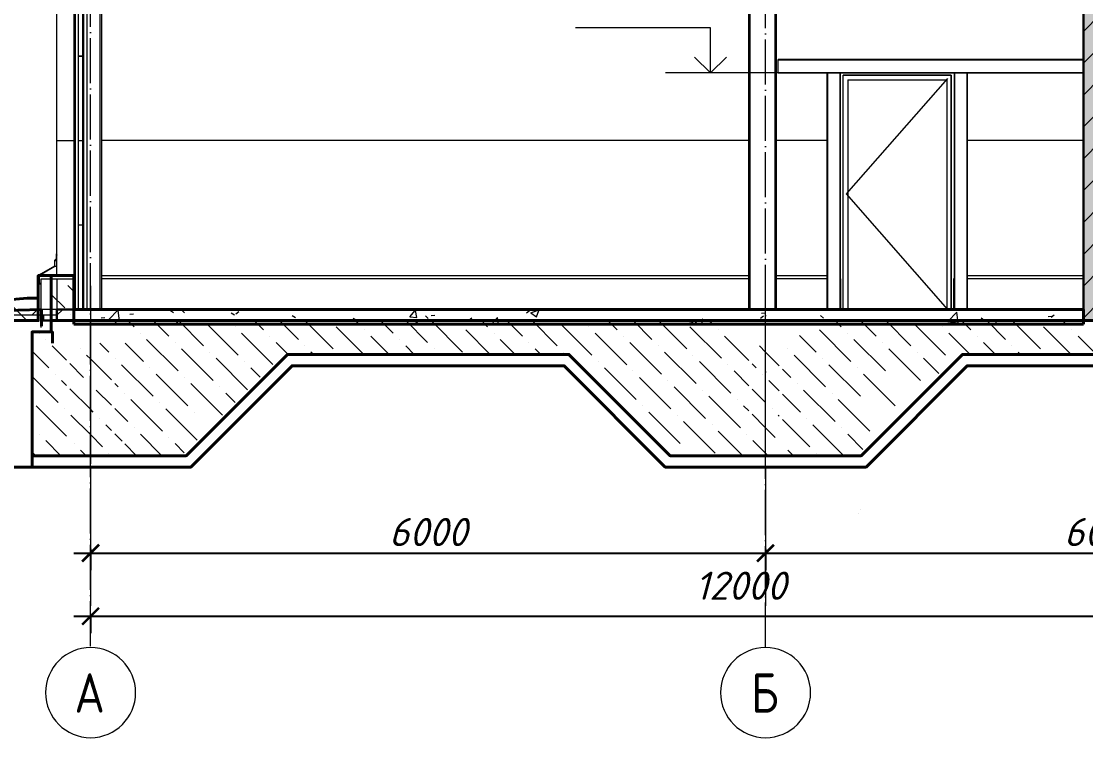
# Model space of a CAD drawing. Header units: millimetres. Extents: x -2951072 to 8268522, y -652067 to -630209.
# Drawn here: x 2733163 to 2742625, y -647067 to -640704 of the extents above; entities that cross this region are included whole.
import ezdxf

# ---------------------------------------------------------------- set-up
doc = ezdxf.new("R2010")
doc.units = ezdxf.units.MM
doc.header["$LTSCALE"] = 20
doc.linetypes.add('_ШПТ__20_т__2_5__Линия сетки', pattern=[25, 20, -2.5, 0, -2.5])
doc.linetypes.add('CENTER', pattern=[50.8, 31.75, -6.35, 6.35, -6.35])
doc.layers.get('0').update_dxf_attribs({"lineweight": 0})
doc.layers.get('Defpoints').update_dxf_attribs({"color": 4})
doc.layers.add('PDF __PP__F_Plate', color=7, linetype='Continuous')
doc.layers.add('PDF __PP_Axis', color=7, linetype='Continuous')
for name, color, linetype, lineweight in [('Высотные отметки', 7, 'Continuous', 9), ('Обобщенные модели', 7, 'Continuous', 18), ('Общие ребра', 7, 'Continuous', 18), ('ОСИ', 251, 'CENTER', 18), ('Перекрытия', 7, 'Continuous', 18), ('Стены', 7, 'Continuous', 18), ('Стены разрез', 7, 'Continuous', 30), ('Стены штриховка', 7, 'Continuous', 30), ('Типовые аннотации', 7, 'Continuous', 18), ('Тонкие линии', 7, 'Continuous', 20)]:
    doc.layers.add(name, color=color, linetype=linetype, lineweight=lineweight)
for name, color, linetype, lineweight, true_color in [('Двери', 7, 'Continuous', 9, 0x804000), ('Каркас несущий', 7, 'Continuous', 18, 0x800040), ('Каркас_Импост', 7, 'Continuous', 9, 0x804000), ('Монтажный зазор', 7, 'Continuous', 9, 0x804000), ('Несущие колонны', 7, 'Continuous', 18, 0x800040), ('Открывание', 7, 'Continuous', 9, 0x373737), ('Панель', 7, 'Continuous', 9, 0x804000), ('Скрытые грани', 7, 'Continuous', 18, 0x800040), ('Фундамент несущей конструкции', 7, 'Continuous', 18, 0x400080)]:
    doc.layers.add(name, color=color, linetype=linetype, lineweight=lineweight, true_color=true_color)
doc.styles.add('GOST Common', font='', dxfattribs={"width": 0.9, "height": 350})
doc.styles.add('SPDS', font='isocpeui.ttf')
doc.styles.get('GOST Common').set_extended_font_data('GOST Common')
doc.dimstyles.new('м 100', dxfattribs={"dimscale": 100, "dimtxt": 2, "dimasz": 1.5, "dimexe": 1.5, "dimexo": 0.625, "dimtad": 1, "dimdec": 0, "dimrnd": 5, "dimtxsty": 'SPDS', "dimblk": 'ARCHTICK', "dimcen": 2.5, "dimdle": 1.5, "dimclrd": 256, "dimclre": 256, "dimclrt": 256, "dimadec": 0, "dimazin": 0, "dimtfac": 1, "dimtdec": 0, "dimtmove": 1, "dimatfit": 3, "dimldrblk": 'OPEN30', "dimfxl": 1, "dimarcsym": 0})
pattern_1 = [(45, (2738827.62, -639762.72), (-224.506, 224.506), []), (45, (2739052.13, -639762.72), (-224.506, 224.506), [396.875, -79.375, 3.353, -76.022])]

# ---------------------------------------------------------------- blocks, each defined once
blk = doc.blocks.new('240_КолоннаНесущая_Двутавр_СТО АСЧМ 20-93 - 25К1-1237959-_О__Р__3-3_')
at = {"layer": 'Несущие колонны', "color": 7}
for p, q in [((-123, 4340), (-111, 4340)), ((-123, 3749.8), (-123, 4340)), ((-111, 4340), (111, 4340)), ((-111, 3816), (-111, 4340)), ((111, 4340), (123, 4340)), ((111, 4301), (111, 4340)), ((123, 4313), (123, 4340)), ((111, 3399.8), (111, 4181.1)), ((123, 3399.8), (123, 4194.9)), ((111, 0), (111, 2999.8)), ((123, 0), (123, 2999.8))]:
    blk.add_line(p, q, dxfattribs=at)
blk = doc.blocks.new('240_КолоннаНесущая_Двутавр_СТО АСЧМ 20-93 - 25К1-V17-_О__Р__3-3_')
at = {"layer": 'Несущие колонны', "color": 7}
for p, q in [((5877, 4340), (5889, 4340)), ((5877, 0), (5877, 4340)), ((5889, 4340), (6111, 4340)), ((5889, 0), (5889, 4340)), ((6111, 4340), (6123, 4340)), ((6111, 0), (6111, 4340)), ((6123, 0), (6123, 4340))]:
    blk.add_line(p, q, dxfattribs=at)
blk = doc.blocks.new('101_Ворота подъемно-секционные с калиткой - 3000х3000 Правая наружная 2 окна-1500684-_О__Р__3-3_')
at = {"layer": 'Двери', "color": 7}
for p, q in [((395, 3399.8), (-35, 3399.8)), ((395, 2999.8), (395, 3399.8)), ((-35, 2999.8), (395, 2999.8))]:
    blk.add_line(p, q, dxfattribs=at)
at = {"layer": 'Каркас_Импост', "color": 7}
for p, q in [((4055, 4539.8), (675, 4539.8)), ((4055, 4535.8), (675, 4535.8)), ((4055, 4463.8), (675, 4463.8)), ((4055, 4459.8), (675, 4459.8)), ((4055, 4539.8), (4055, 4535.8)), ((4055, 4535.8), (4055, 4529.8)), ((4055, 4529.8), (4055, 4469.8)), ((4055, 4469.8), (4055, 4463.8)), ((4055, 4463.8), (4055, 4459.8)), ((229.2, 4397.1), (227.5, 4395.9)), ((87.4, 4271.8), (85.6, 4269.7)), ((154.5, 4338.7), (152.7, 4337.1)), ((28.9, 4197.3), (27.2, 4194.7)), ((-20.3, 4116.2), (-21.8, 4113.3)), ((-59.3, 4029.9), (-60.6, 4026.5)), ((-87.7, 3939.4), (-88.6, 3935.7)), ((-105, 3846.2), (-105.4, 3842.2)), ((-125, 3749.8), (-122.7, 3749.8)), ((-122.7, 3749.8), (-120, 3749.8)), ((-120, 3120), (-120, 3749.8)), ((-120, 3749.8), (-116, 3749.8)), ((-115, 3749.8), (-115, 3120)), ((-111, 3120), (-111, 3749.8)), ((-39, 3749.8), (-39, 3120)), ((-35, 3120), (-35, 3749.8)), ((-115, 3115.2), (-115, 3004.8)), ((-111, 3005), (-111, 3115)), ((-39, 3115), (-39, 3005)), ((-35, 3005), (-35, 3115)), ((-125, 2999.8), (-125, 0)), ((-120, 0), (-120, 3000)), ((-115, 3000), (-115, 0)), ((-111, 0), (-111, 3000)), ((-39, 3000), (-39, 0)), ((-35, 0), (-35, 3000))]:
    blk.add_line(p, q, dxfattribs=at)
for radius in [790, 786, 714, 710]:
    blk.add_arc((675, 3749.8), radius, 90, 180, dxfattribs=at)
at = {"layer": 'Панель', "color": 7, "lineweight": 18}
for p, q in [((-85, 2997.8), (-85, 2249.8)), ((-45, 2997.8), (-85, 2997.8)), ((-45, 2249.8), (-45, 2997.8)), ((-85, 2249.8), (-45, 2249.8)), ((-85, 2247.8), (-85, 1499.8)), ((-45, 2247.8), (-85, 2247.8)), ((-45, 1499.8), (-45, 2247.8)), ((-85, 1499.8), (-45, 1499.8)), ((-85, 1497.8), (-85, 749.8)), ((-45, 1497.8), (-85, 1497.8)), ((-45, 749.8), (-45, 1497.8)), ((-85, 749.8), (-45, 749.8)), ((-45, 747.8), (-85, 747.8)), ((-85, 747.8), (-85, -0.2)), ((-45, -0.2), (-45, 747.8)), ((-85, -0.2), (-45, -0.2))]:
    blk.add_line(p, q, dxfattribs=at)
blk = doc.blocks.new('101_Дверь_Однопольная_Стальная_Высота_Полотна_ГОСТ 31173-2016 - ДСН_Оп_2080-960_Г_Л_Прг_Псп-1348105-_О__Р__3-3_')
at = {"layer": 'Каркас_Импост', "color": 7}
for p, q in [((6715, 0), (6715, 2080)), ((7675, 2080), (6715, 2080)), ((6755, 2040), (6755, 0)), ((6755, 2040), (7635, 2040)), ((7635, 2040), (7635, 0)), ((7675, 0), (7675, 2080))]:
    blk.add_line(p, q, dxfattribs=at)
at = {"layer": 'Монтажный зазор', "color": 7}
for p, q in [((6715, 0), (6715, 2080)), ((6715, 2080), (7675, 2080)), ((7675, 2080), (7675, 0))]:
    blk.add_line(p, q, dxfattribs=at)
at = {"layer": 'Открывание', "color": 7}
for p, q in [((6745, 1025), (7645, 2050)), ((7645, 0), (6745, 1025))]:
    blk.add_line(p, q, dxfattribs=at)
blk = doc.blocks.new('243_КолоннаНесущая_Труба_ГОСТ 30245-2003 - 120x120x5-1166357-_О__Р__3-3_')
at = {"layer": 'Несущие колонны', "color": 7}
blk.add_line((-5, 0), (-5, 3000), dxfattribs=at)
at = {"layer": 'Скрытые грани', "color": 7}
blk.add_line((-10, 3000), (-10, 0), dxfattribs=at)
blk = doc.blocks.new('243_КолоннаНесущая_Труба_ГОСТ 30245-2003 - 120x120x5-1167948-_О__Р__3-3_')
at = {"layer": 'Несущие колонны', "color": 7}
for p, q in [((6570, 2100), (6690, 2100)), ((6570, 2100), (6570, 0)), ((6690, 0), (6690, 2100))]:
    blk.add_line(p, q, dxfattribs=at)
at = {"layer": 'Скрытые грани', "color": 7}
for p, q in [((6575, 2100), (6575, 0)), ((6685, 2100), (6685, 0))]:
    blk.add_line(p, q, dxfattribs=at)
blk = doc.blocks.new('253_Балка_Труба_ГОСТ 30245-2003 - 120x120x5-1238160-_О__Р__3-3_')
at = {"layer": 'Каркас несущий', "color": 7}
for p, q in [((6135.7, 2100), (6135.7, 2220)), ((8850, 2220), (6135.7, 2220)), ((6135.7, 2100), (8850, 2100))]:
    blk.add_line(p, q, dxfattribs=at)
at = {"layer": 'Скрытые грани', "color": 7}
for p, q in [((6135.7, 2215), (8850, 2215)), ((6135.7, 2105), (8850, 2105))]:
    blk.add_line(p, q, dxfattribs=at)
blk = doc.blocks.new('190_ФЭ_Цоколь_Типовой - ФЭ-Ц1_140х80-1285203-_О__Р__3-3_')
at = {"layer": 'Обобщенные модели'}
for p, q in [((-277.7, 492.2), (-280.6, 491.4)), ((-280.6, 491.4), (-278.1, 491.4)), ((-279.3, 490.7), (-278.4, 491)), ((-277.7, 492.2), (-275, 492.2)), ((-277, 481.9), (-275, 481.9)), ((-293.9, 434.4), (-275, 434.4)), ((-293.9, 384.2), (-275, 384.2)), ((-277, 451.3), (-275, 451.3)), ((-275, 304.4), (-432.1, 304.4)), ((-415, 225), (-433.1, 225)), ((-416.3, 235.9), (-415, 235.9))]:
    blk.add_line(p, q, dxfattribs=at)
blk = doc.blocks.new('190_ФЭ_Цоколь_Типовой - ФЭ-Ц1_140х80-1505001-_О__Р__3-3_')
at = {"layer": 'Обобщенные модели'}
for p, q in [((-277.7, 492.2), (-280.6, 491.4)), ((-280.6, 491.4), (-278, 481.8)), ((-279.3, 490.7), (-278.4, 491)), ((-277, 481.9), (-279.3, 490.7)), ((-278.4, 491), (-276, 482.3)), ((-278, 451.8), (-278, 481.8)), ((-275.1, 482.5), (-277.7, 492.2)), ((-277, 451.3), (-277, 481.9)), ((-276, 482.3), (-275.1, 482.5)), ((-294.9, 384.8), (-415, 315.5)), ((-415, 314.3), (-293.9, 384.2)), ((-278, 451.8), (-294.9, 434.8)), ((-294.9, 434.8), (-294.9, 384.8)), ((-293.9, 434.4), (-277, 451.3)), ((-293.9, 384.2), (-293.9, 434.4)), ((-415, 315.5), (-433.1, 305)), ((-433.1, 225), (-433.1, 305)), ((-432.1, 304.4), (-415, 314.3)), ((-432.1, 304.4), (-432.1, 226.7)), ((-433.1, 225), (-415.8, 235)), ((-416.3, 235.9), (-432.1, 226.7)), ((-415.8, 235), (-416.3, 235.9))]:
    blk.add_line(p, q, dxfattribs=at)
blk = doc.blocks.new('Ось сетки - Круг_Ø8 мм-6577-_О__Р__3-3_')
at = {"layer": 'ОСИ', "linetype": 'Continuous', "lineweight": 20}
for start, end in [(360, 180), (180, 360)]:
    blk.add_arc((0, -2475.8), 400, start, end, dxfattribs=at)
blk = doc.blocks.new('_ARCHTICK')
at = {"color": 0, "linetype": 'ByBlock', "const_width": 0.15}
blk.add_lwpolyline([(-0.5, -0.5), (0.5, 0.5)], dxfattribs=at)
blk = doc.blocks.new('*D234')
at = {"lineweight": -2, "transparency": 16777216}
for p, q in [((2733779.3, -645390), (2733779.3, -645577.5)), ((2739779.3, -645390), (2739779.3, -645577.5)), ((2733629.3, -645427.5), (2739929.3, -645427.5))]:
    blk.add_line(p, q, dxfattribs=at)
at = {"layer": 'Defpoints', "color": 0, "transparency": 16777216}
for p in [(2733779.3, -645327.5), (2739779.3, -645327.5), (2739779.3, -645427.5)]:
    blk.add_point(p, dxfattribs=at)
at = {"lineweight": -2, "transparency": 16777216, "xscale": 150, "yscale": 150, "zscale": 150, "rotation": 180}
blk.add_blockref('_ARCHTICK', (2733779.3, -645427.5), dxfattribs=at)
at = {"lineweight": -2, "transparency": 16777216, "xscale": 150, "yscale": 150, "zscale": 150}
blk.add_blockref('_ARCHTICK', (2739779.3, -645427.5), dxfattribs=at)
at = {"transparency": 16777216, "insert": (2736779.3, -645240), "char_height": 250, "width": 248.308, "attachment_point": 5, "style": 'SPDS'}
blk.add_mtext('6000', dxfattribs=at)
blk = doc.blocks.new('_OPEN30')
at = {"color": 0, "linetype": 'ByBlock'}
for p, q in [((-1, 0.268), (0, 0)), ((0, 0), (-1, -0.268)), ((0, 0), (-1, 0))]:
    blk.add_line(p, q, dxfattribs=at)
blk = doc.blocks.new('*D235')
at = {"lineweight": -2, "transparency": 16777216}
for p, q in [((2739779.3, -645390), (2739779.3, -645577.5)), ((2745779.3, -645390), (2745779.3, -645577.5)), ((2739629.3, -645427.5), (2745929.3, -645427.5))]:
    blk.add_line(p, q, dxfattribs=at)
at = {"layer": 'Defpoints', "color": 0, "transparency": 16777216}
for p in [(2739779.3, -645327.5), (2745779.3, -645327.5), (2745779.3, -645427.5)]:
    blk.add_point(p, dxfattribs=at)
at = {"lineweight": -2, "transparency": 16777216, "xscale": 150, "yscale": 150, "zscale": 150, "rotation": 180}
blk.add_blockref('_ARCHTICK', (2739779.3, -645427.5), dxfattribs=at)
at = {"lineweight": -2, "transparency": 16777216, "xscale": 150, "yscale": 150, "zscale": 150}
blk.add_blockref('_ARCHTICK', (2745779.3, -645427.5), dxfattribs=at)
at = {"transparency": 16777216, "insert": (2742779.3, -645240), "char_height": 250, "width": 248.308, "attachment_point": 5, "style": 'SPDS'}
blk.add_mtext('6000', dxfattribs=at)
blk = doc.blocks.new('*D236')
at = {"lineweight": -2, "transparency": 16777216}
for p, q in [((2733779.3, -645965.4), (2733779.3, -646137.7)), ((2745779.3, -645965.4), (2745779.3, -646137.7)), ((2733629.3, -645987.7), (2745929.3, -645987.7))]:
    blk.add_line(p, q, dxfattribs=at)
at = {"layer": 'Defpoints', "color": 0, "transparency": 16777216}
for p in [(2733779.3, -645902.9), (2745779.3, -645902.9), (2745779.3, -645987.7)]:
    blk.add_point(p, dxfattribs=at)
at = {"lineweight": -2, "transparency": 16777216, "xscale": 150, "yscale": 150, "zscale": 150, "rotation": 180}
blk.add_blockref('_ARCHTICK', (2733779.3, -645987.7), dxfattribs=at)
at = {"lineweight": -2, "transparency": 16777216, "xscale": 150, "yscale": 150, "zscale": 150}
blk.add_blockref('_ARCHTICK', (2745779.3, -645987.7), dxfattribs=at)
at = {"transparency": 16777216, "insert": (2739152.8, -645591.9), "char_height": 250, "width": 291.93, "attachment_point": 1, "line_spacing_factor": 1.022761, "style": 'SPDS'}
blk.add_mtext('12000', dxfattribs=at)
blk = doc.blocks.new('Высотные отметки - Стрелка вверх-5091-_О__Р__3-3_')
at = {"layer": 'Типовые аннотации'}
for p, q in [((5535, 2500), (4335, 2500)), ((5535, 2100), (5535, 2500)), ((5935, 2100), (5135, 2100))]:
    blk.add_line(p, q, dxfattribs=at)
at = {"layer": 'Типовые аннотации', "lineweight": 20}
for q in [(5393.6, 2241.4), (5676.4, 2241.4)]:
    blk.add_line((5535, 2100), q, dxfattribs=at)
blk = doc.blocks.new('длорп')
at = {"layer": 'PDF __PP__F_Plate', "lineweight": 40}
for points in [[(103938.7, -11723.1), (116642.4, -11723.1), (116642.4, -11323), (116441.3, -11323), (116441.3, -11723.1)], [(116642.4, -11323), (116756.7, -11323), (116756.7, -11723.1), (116856.2, -11723.1), (118007.8, -11723.1), (118007.8, -11623.6), (116856.2, -11524.1), (116756.7, -11524.1)], [(116642.4, -11822.6), (116642.4, -11723.1)], [(116631.8, -11924.2), (116631.8, -11822.6), (116811.8, -11822.6), (116811.8, -13022.9), (119062.1, -13022.9)], [(103769.4, -12923.4), (105139, -12923.4), (106040.8, -12023.7), (108540.9, -12023.7), (109440.6, -12923.4), (111140.5, -12923.4), (112040.2, -12023.7), (114542.4, -12023.7), (115442.1, -12923.4), (116811.8, -12923.4)], [(103769.4, -13022.9), (105181.4, -13022.9), (106081.1, -12123.2), (108498.6, -12123.2), (109398.3, -13022.9), (111182.9, -13022.9), (112082.6, -12123.2), (114500.1, -12123.2), (115399.8, -13022.9), (116811.8, -13022.9)]]:
    blk.add_lwpolyline(points, dxfattribs=at)
at = {"layer": 'PDF __PP__F_Plate', "lineweight": 15}
for points in [[(116441.3, -11464.8), (116494.2, -11411.9)], [(116551.4, -11356.9), (116551.4, -11356.9)], [(116521.7, -11608.8), (116642.4, -11490.2)], [(116858.3, -11723.1), (117027.7, -11553.7)], [(107624.3, -11748.5), (107651.8, -11723.1)], [(107848.7, -11972.9), (108100.6, -11723.1)], [(108157.8, -11890.3), (108325, -11723.1)], [(108466.8, -11805.6), (108549.4, -11723.1)], [(109000.3, -11945.4), (109222.6, -11723.1)], [(109309.4, -11860.7), (109447, -11723.1)], [(109618.4, -11778.1), (109671.4, -11723.1)], [(110767.9, -11748.5), (110795.5, -11723.1)], [(110992.3, -11972.9), (111244.2, -11723.1)], [(111301.4, -11890.3), (111468.6, -11723.1)], [(111610.5, -11805.6), (111693, -11723.1)], [(112143.9, -11945.4), (112366.2, -11723.1)], [(112453, -11860.7), (112590.6, -11723.1)], [(112762.1, -11778.1), (112815, -11723.1)], [(112986.5, -12002.5), (113263.8, -11723.1)], [(113295.5, -11917.8), (113488.2, -11723.1)], [(113602.5, -11833.2), (113714.7, -11723.1)], [(113911.6, -11748.5), (113939.1, -11723.1)], [(114136, -11972.9), (114387.9, -11723.1)], [(114445, -11890.3), (114612.3, -11723.1)], [(114754.1, -11805.6), (114836.7, -11723.1)], [(115287.6, -11945.4), (115509.9, -11723.1)], [(115596.6, -11860.7), (115734.2, -11723.1)], [(115905.7, -11778.1), (115952.3, -11729.4)], [(116466.7, -11665.9), (116466.7, -11665.9)], [(116633.9, -11723.1), (116642.4, -11714.6)], [(107569.3, -11805.6), (107569.3, -11805.6)], [(107575.6, -12023.7), (107821.2, -11778.1)], [(108691.2, -12030), (108972.8, -11748.5)], [(108718.8, -11778.1), (108718.8, -11778.1)], [(109533.8, -12085.1), (109813.2, -11805.6)], [(109870.4, -11748.5), (109870.4, -11748.5)], [(110683.3, -12057.6), (110964.8, -11778.1)], [(110712.9, -11805.6), (110712.9, -11805.6)], [(111834.9, -12030), (112116.4, -11748.5)], [(111862.4, -11778.1), (111862.4, -11778.1)], [(112740.9, -12023.7), (112956.8, -11805.6)], [(113014, -11748.5), (113014, -11748.5)], [(113856.5, -11805.6), (113856.5, -11805.6)], [(113862.9, -12023.7), (114108.4, -11778.1)], [(114978.5, -12030), (115260.1, -11748.5)], [(115006, -11778.1), (115006, -11778.1)], [(116746.1, -11833.2), (116756.7, -11822.6)], [(107351.2, -12023.7), (107512.1, -11860.7)], [(108248.8, -12023.7), (108354.6, -11917.8)], [(108409.7, -11860.7), (108409.7, -11860.7)], [(108473.2, -12023.7), (108663.7, -11833.2)], [(109224.7, -12169.8), (109506.3, -11890.3)], [(109252.2, -11917.8), (109252.2, -11917.8)], [(109561.3, -11833.2), (109561.3, -11833.2)], [(109842.8, -12002.5), (109991, -11854.3)], [(110439.8, -12076.6), (110655.7, -11860.7)], [(111216.7, -12199.4), (111498.3, -11917.8)], [(111525.8, -12114.7), (111807.3, -11833.2)], [(111553.3, -11860.7), (111553.3, -11860.7)], [(112395.9, -11917.8), (112395.9, -11917.8)], [(112516.5, -12023.7), (112649.9, -11890.3)], [(112704.9, -11833.2), (112704.9, -11833.2)], [(113547.5, -11890.3), (113547.5, -11890.3)], [(113638.5, -12023.7), (113799.4, -11860.7)], [(114536.1, -12023.7), (114641.9, -11917.8)], [(114671.6, -12112.6), (114951, -11833.2)], [(114699.1, -11860.7), (114699.1, -11860.7)], [(115512, -12169.8), (115793.5, -11890.3)], [(115539.5, -11917.8), (115539.5, -11917.8)], [(115848.6, -11833.2), (115848.6, -11833.2)], [(116691.1, -11890.3), (116691.1, -11890.3)], [(108024.4, -12023.7), (108045.6, -12002.5)], [(108102.7, -11945.4), (108102.7, -11945.4)], [(108915.6, -12254.4), (109197.2, -11972.9)], [(108943.1, -12002.5), (108943.1, -12002.5)], [(110094.8, -11972.9), (110094.8, -11972.9)], [(110346.7, -11945.4), (110291.6, -12002.5), (110171, -12123.2)], [(110909.8, -12282), (111189.2, -12002.5)], [(111246.4, -11945.4), (111246.4, -11945.4)], [(112086.8, -12002.5), (112086.8, -12002.5)], [(112290, -12023.7), (112340.8, -11972.9)], [(113238.4, -11972.9), (113238.4, -11972.9)], [(113414.1, -12023.7), (113490.3, -11945.4)], [(114311.7, -12023.7), (114332.8, -12002.5)], [(114390, -11945.4), (114390, -11945.4)], [(115202.9, -12254.4), (115484.5, -11972.9)], [(115230.4, -12002.5), (115230.4, -12002.5)], [(115821, -12085.1), (115984, -11924.2)], [(116130.1, -12002.5), (116208.4, -11924.2)], [(116382, -11972.9), (116382, -11972.9)], [(116506.9, -12074.5), (116633.9, -11945.4)], [(116663.6, -12142.2), (116811.8, -11994.1)], [(108752.6, -12193), (108888.1, -12057.6)], [(109758.2, -12311.6), (110037.6, -12030)], [(109785.7, -12057.6), (109785.7, -12057.6)], [(110376.3, -12142.2), (110410.2, -12106.3)], [(110600.7, -12366.6), (110880.1, -12085.1)], [(110937.3, -12030), (110937.3, -12030)], [(111779.8, -12085.1), (111779.8, -12085.1)], [(114895.9, -12337), (115175.4, -12057.6)], [(114923.5, -12085.1), (114923.5, -12085.1)], [(116073, -12057.6), (116073, -12057.6)], [(116106.8, -12248.1), (116291, -12063.9), (116327, -12030)], [(116354.5, -12226.9), (116477.3, -12104.1)], [(109140, -12478.8), (109421.6, -12199.4)], [(109449.1, -12394.2), (109730.6, -12114.7)], [(109476.6, -12142.2), (109476.6, -12142.2)], [(110067.2, -12226.9), (110141.3, -12152.8)], [(110319.2, -12199.4), (110319.2, -12199.4)], [(110439.8, -12301), (110571.1, -12169.8)], [(110628.2, -12114.7), (110628.2, -12114.7)], [(111441.1, -12423.8), (111722.7, -12142.2)], [(111470.8, -12169.8), (111470.8, -12169.8)], [(114783.7, -12224.8), (114866.3, -12142.2)], [(115427.3, -12478.8), (115708.8, -12199.4)], [(115736.4, -12394.2), (116017.9, -12114.7)], [(115763.9, -12142.2), (115763.9, -12142.2)], [(116606.4, -12199.4), (116606.4, -12199.4)], [(110010.1, -12282), (110010.1, -12282)], [(110171, -12347.6), (110264.1, -12254.4)], [(111134.2, -12506.4), (111413.6, -12226.9)], [(111161.7, -12254.4), (111161.7, -12254.4)], [(115120.3, -12561.4), (115399.8, -12282)], [(115456.9, -12226.9), (115456.9, -12226.9)], [(116045.4, -12311.6), (116077.2, -12279.8)], [(116297.4, -12282), (116297.4, -12282)], [(116506.9, -12298.9), (116551.4, -12254.4)], [(116578.9, -12451.3), (116811.8, -12218.4)], [(109673.5, -12618.5), (109955, -12339.1)], [(109701, -12366.6), (109701, -12366.6)], [(109982.6, -12536), (110141.3, -12377.2)], [(110291.6, -12451.3), (110410.2, -12330.6)], [(110516, -12675.7), (110795.5, -12394.2)], [(110825.1, -12591), (111104.5, -12311.6)], [(110852.6, -12339.1), (110852.6, -12339.1)], [(115008.1, -12449.2), (115090.7, -12366.6)], [(115147.9, -12311.6), (115147.9, -12311.6)], [(115988.3, -12366.6), (115988.3, -12366.6)], [(116106.8, -12474.6), (116242.3, -12339.1)], [(116269.8, -12536), (116291, -12512.7), (116477.3, -12328.5)], [(109364.4, -12703.2), (109646, -12423.8)], [(110439.8, -12525.4), (110488.5, -12478.8)], [(110543.5, -12423.8), (110543.5, -12423.8)], [(111386.1, -12478.8), (111386.1, -12478.8)], [(115651.7, -12703.2), (115933.2, -12423.8)], [(115681.3, -12451.3), (115681.3, -12451.3)], [(116506.9, -12747.7), (116775.8, -12478.8)], [(110171, -12572), (110179.4, -12563.5)], [(110207, -12760.4), (110291.6, -12675.7), (110410.2, -12555)], [(110234.5, -12506.4), (110234.5, -12506.4)], [(111049.5, -12815.4), (111328.9, -12536)], [(111077, -12563.5), (111077, -12563.5)], [(115344.7, -12785.8), (115624.2, -12506.4)], [(115372.3, -12536), (115372.3, -12536)], [(115960.8, -12618.5), (116077.2, -12504.2)], [(116185.2, -12842.9), (116291, -12737.1), (116466.7, -12563.5)], [(116521.7, -12506.4), (116521.7, -12506.4)], [(109595.2, -12923.4), (109870.4, -12648.2)], [(109618.4, -12675.7), (109618.4, -12675.7)], [(109897.9, -12842.9), (110141.3, -12601.6)], [(109925.4, -12591), (109925.4, -12591)], [(110740.4, -12900.1), (111022, -12618.5)], [(110767.9, -12648.2), (110767.9, -12648.2)], [(115905.7, -12675.7), (115905.7, -12675.7)], [(116106.8, -12699), (116157.6, -12648.2)], [(116214.8, -12591), (116214.8, -12591)], [(116803.3, -12675.7), (116811.8, -12667.2)], [(109425.8, -12866.2), (109561.3, -12730.7)], [(110458.9, -12730.7), (110458.9, -12730.7)], [(110492.7, -12923.4), (110712.9, -12703.2)], [(115596.6, -12760.4), (115596.6, -12760.4)], [(115658, -12923.4), (115848.6, -12730.7)], [(116011.6, -12794.3), (116077.2, -12728.6)], [(116746.1, -12730.7), (116746.1, -12730.7)], [(110268.3, -12923.4), (110291.6, -12900.1), (110403.8, -12787.9)], [(115459, -12898), (115539.5, -12815.4)], [(115882.4, -12923.4), (115986.2, -12817.5)], [(116439.2, -12815.4), (116439.2, -12815.4)], [(116555.6, -12923.4), (116691.1, -12787.9)], [(109842.8, -12900.1), (109842.8, -12900.1)], [(110043.9, -12923.4), (110094.8, -12872.6)], [(116130.1, -12900.1), (116130.1, -12900.1)], [(116331.2, -12923.4), (116382, -12872.6)], [(116780, -12923.4), (116811.8, -12891.6)], [(109447, -13399.7), (109447, -13399.7)], [(109463.9, -13433.6), (109463.9, -13433.6)]]:
    blk.add_lwpolyline(points, dxfattribs=at)
at = {"layer": 'PDF __PP_Axis', "lineweight": 9}
for points in [[(110291.6, -12995.4), (110291.6, -11414)], [(116291, -12995.4), (116291, -11414)], [(116291, -13245.2), (116291, -13145.7)]]:
    blk.add_lwpolyline(points, dxfattribs=at)

msp = doc.modelspace()

# ---------------------------------------------------------------- hatches: boundary and pattern name
at = {"layer": 'Перекрытия', "lineweight": 9}
h = msp.add_hatch(dxfattribs=at)
h.set_pattern_fill('FP_16', color=256, style=0, pattern_type=2)
h.set_pattern_definition(pattern_1)
h.paths.add_polyline_path([(2733334.7, -643413), (2733341.7, -643412.7), (2733341.7, -643262.7), (2731841.7, -643312.7), (2733334.7, -643312.7)], flags=0)
h = msp.add_hatch(dxfattribs=at)
h.set_pattern_fill('FP_21', color=256, style=0, pattern_type=2)
h.set_pattern_definition([(50, (2738827.6, -639762.7), (728.737, -63.756), [76.2, -838.2]), (355, (2738827.6, -639762.7), (-140.97, 764.23), [60.96, -670.56]), (100.451, (2738888.35, -639768), (587.77, 700.47), [64.76, -712.36]), (46.184, (2738827.6, -639559.5), (1084.32, -168.17), [114.3, -1257.3]), (96.636, (2738918, -639573.5), (949.61, 989.71), [97.14, -1068.54]), (351.184, (2738827.6, -639559.5), (949.62, 989.7), [91.44, -1005.84]), (21, (2738929.2, -639610.3), (606.46, -409.06), [76.2, -838.2]), (326, (2738929.2, -639610.3), (247.21, 736.75), [60.96, -670.56]), (71.451, (2738979.76, -639644.4), (853.67, 327.685), [64.76, -712.36]), (37.5, (2738827.62, -639762.72), (12.355, 338.22), [33.528, -628.904, 33.528, -647.192, -673.1]), (37.5, (2738827.62, -639762.72), (12.355, 338.22), [-1343.15, 33.53, -639.57]), (7.5, (2738827.62, -639762.72), (267.279, 400.722), [33.528, -354.584, 33.528, -613.664, -256.54]), (7.5, (2738827.62, -639762.72), (267.279, 400.722), [-1035.304, 33.53, -223.01]), (327.5, (2738601.05, -639762.72), (542.363, -22.915), [33.528, -220.472, 33.528, -758.952, -1051.56]), (327.5, (2738601.05, -639762.72), (542.363, -22.915), [-1046.48, 33.53, -1018.03]), (317.5, (2738499.45, -639762.7), (592.517, 101.707), [33.528, -296.672, 33.528, -492.76, -746.76]), (317.5, (2738499.45, -639762.7), (592.517, 101.707), [-856.49, 33.53, -713.23])])
h.paths.add_polyline_path([(2742098, -643392.7), (2742604.7, -643392.7), (2742604.7, -643272.7), (2733629.7, -643272.7), (2733629.7, -643392.7), (2740191.4, -643392.7)], flags=0)
at = {"layer": 'Стены штриховка', "lineweight": 9}
h = msp.add_hatch(dxfattribs=at)
h.set_pattern_fill('FP_19', color=256, style=0, pattern_type=2)
h.set_pattern_definition([(50, (2738827.62, -639762.72), (218.621, -19.127), [22.86, -251.46]), (355, (2738827.62, -639762.72), (-42.292, 229.268), [18.288, -201.168]), (100.451, (2738845.84, -639764.31), (176.331, 210.14), [19.428, -213.708]), (46.184, (2738827.62, -639701.76), (325.295, -50.452), [34.29, -377.19]), (96.636, (2738854.73, -639705.96), (284.883, 296.913), [29.142, -320.562]), (351.184, (2738827.62, -639701.76), (284.886, 296.91), [27.432, -301.752]), (21, (2738858.1, -639717), (181.9375, -122.7183), [22.86, -251.46]), (326, (2738858.1, -639717), (74.162, 221.026), [18.288, -201.168]), (71.451, (2738873.26, -639727.23), (256.1, 98.305), [19.428, -213.708]), (37.5, (2738827.62, -639762.72), (3.7064, 101.4659), [3.353, -195.377, 3.353, -200.863, -201.93]), (37.5, (2738827.62, -639762.72), (3.7064, 101.4659), [-402.946, 3.353, -198.577]), (7.5, (2738827.62, -639762.72), (80.1836, 120.2165), [3.353, -113.081, 3.353, -190.805, -76.962]), (7.5, (2738827.62, -639762.72), (80.1836, 120.2165), [-310.591, 3.353, -73.609]), (327.5, (2738759.65, -639762.72), (162.7086, -6.875), [3.353, -72.847, 3.353, -234.391, -315.468]), (327.5, (2738759.65, -639762.72), (162.7086, -6.875), [-313.944, 3.353, -312.115]), (317.5, (2738729.17, -639762.72), (177.7547, 30.512), [3.353, -95.707, 3.353, -154.534, -224.028]), (317.5, (2738729.17, -639762.72), (177.7547, 30.512), [-256.946, 3.353, -220.675])])
h.paths.add_polyline_path([(2742754.7, -643362.7), (2742754.7, -638382.7), (2742604.7, -638382.7), (2742604.7, -643362.7)], flags=0)
h = msp.add_hatch(dxfattribs=at)
h.set_pattern_fill('FP_20', color=256, style=0, pattern_type=2)
h.set_pattern_definition([(45, (2738827.62, -639762.72), (-141.421, 141.421), [])])
h.paths.add_polyline_path([(2742754.7, -643362.7), (2742754.7, -638382.7), (2742604.7, -638382.7), (2742604.7, -643362.7)], flags=0)
h = msp.add_hatch(dxfattribs=at)
h.set_pattern_fill('FP_16', color=256, style=0, pattern_type=2)
h.set_pattern_definition(pattern_1)
h.paths.add_polyline_path([(2733479.7, -643362.7), (2733629.7, -643362.7), (2733629.7, -643262.7), (2733479.7, -643262.7)], flags=0)

# ---------------------------------------------------------------- linework, layer by layer
for p, q in [((2733779.3, -644662.5), (2733779.3, -645894.6)), ((2739779.3, -644662.5), (2739779.3, -645894.6))]:
    msp.add_line(p, q)
at = {"layer": 'Высотные отметки'}
for p, q in [((2741198.1, -641162.7), (2739289.7, -641162.7)), ((2740708, -641162.7), (2741198.1, -641162.7))]:
    msp.add_line(p, q, dxfattribs=at)
at = {"layer": 'Общие ребра'}
for p, q in [((2742604.7, -643266.7), (2733629.7, -643266.7)), ((2742604.7, -643272.7), (2733629.7, -643272.7))]:
    msp.add_line(p, q, dxfattribs=at)
at = {"layer": 'ОСИ', "linetype": '_ШПТ__20_т__2_5__Линия сетки'}
for p, q in [((2733779.3, -646253.7), (2733779.3, -637023.1)), ((2739779.3, -646266.6), (2739779.3, -638117.5))]:
    msp.add_line(p, q, dxfattribs=at)
at = {"layer": 'Перекрытия', "lineweight": 40}
for p, q in [((2733341.7, -643262.7), (2731841.7, -643312.7)), ((2733341.7, -643412.7), (2733341.7, -643262.7)), ((2742604.7, -643262.7), (2733629.7, -643262.7)), ((2733629.7, -643262.7), (2733629.7, -643392.7)), ((2742604.7, -643392.7), (2742604.7, -643262.7)), ((2733334.7, -643413), (2733341.7, -643412.7)), ((2733629.7, -643392.7), (2742604.7, -643392.7))]:
    msp.add_line(p, q, dxfattribs=at)
at = {"layer": 'Перекрытия'}
for p, q in [((2733359.7, -643312.7), (2733341.7, -643313.6)), ((2733359.7, -643312.7), (2733359.7, -643362.7)), ((2733479.7, -643312.7), (2733359.7, -643312.7))]:
    msp.add_line(p, q, dxfattribs=at)
at = {"layer": 'Стены'}
for p, q in [((2733479.7, -642962.7), (2733479.7, -640262.9)), ((2733629.7, -640262.9), (2733629.7, -642962.7)), ((2733479.7, -641762.7), (2733629.7, -641762.7)), ((2739631.7, -641762.7), (2733877.7, -641762.7)), ((2740324.7, -641762.7), (2739877.7, -641762.7)), ((2742604.7, -641762.7), (2741574.7, -641762.7)), ((2733339.7, -643262.7), (2733339.7, -642992.7)), ((2733339.7, -642992.7), (2733629.7, -642992.7)), ((2733629.7, -642962.7), (2733479.7, -642962.7)), ((2733479.7, -642992.7), (2733479.7, -643262.7)), ((2733877.7, -642962.7), (2739631.7, -642962.7)), ((2739631.7, -642992.7), (2733877.7, -642992.7)), ((2739877.7, -642962.7), (2740324.7, -642962.7)), ((2740324.7, -642992.7), (2739877.7, -642992.7)), ((2740449.7, -642992.7), (2740444.7, -642992.7)), ((2740449.7, -643262.7), (2740449.7, -642992.7)), ((2741454.7, -642992.7), (2741449.7, -642992.7)), ((2741449.7, -642992.7), (2741449.7, -643262.7)), ((2741574.7, -642962.7), (2742604.7, -642962.7)), ((2742604.7, -642992.7), (2741574.7, -642992.7)), ((2733479.7, -643262.7), (2733339.7, -643262.7))]:
    msp.add_line(p, q, dxfattribs=at)
at = {"layer": 'Стены разрез'}
for p, q in [((2742604.7, -638382.7), (2742604.7, -643262.7)), ((2733629.7, -643262.7), (2733479.7, -643262.7)), ((2733479.7, -643262.7), (2733479.7, -643362.7)), ((2733629.7, -643362.7), (2733629.7, -643262.7))]:
    msp.add_line(p, q, dxfattribs=at)
at = {"layer": 'Тонкие линии'}
msp.add_line((2733334.7, -643312.7), (2731424, -643312.7), dxfattribs=at)
at = {"layer": 'Фундамент несущей конструкции', "color": 7, "lineweight": 30}
msp.add_line((2746174.7, -643362.7), (2733334.7, -643362.7), dxfattribs=at)

# ---------------------------------------------------------------- block references
at = {"xscale": -1}
msp.add_blockref('длорп', (2850071, -631639.6), dxfattribs=at)
at = {"layer": 'Высотные отметки', "lineweight": 20}
msp.add_blockref('Высотные отметки - Стрелка вверх-5091-_О__Р__3-3_', (2733754.7, -643262.7), dxfattribs=at)
at = {"layer": 'Двери', "color": 7}
for name in ['101_Ворота подъемно-секционные с калиткой - 3000х3000 Правая наружная 2 окна-1500684-_О__Р__3-3_', '101_Дверь_Однопольная_Стальная_Высота_Полотна_ГОСТ 31173-2016 - ДСН_Оп_2080-960_Г_Л_Прг_Псп-1348105-_О__Р__3-3_']:
    msp.add_blockref(name, (2733754.7, -643262.7), dxfattribs=at)
at = {"layer": 'Каркас несущий', "color": 7}
msp.add_blockref('253_Балка_Труба_ГОСТ 30245-2003 - 120x120x5-1238160-_О__Р__3-3_', (2733754.7, -643262.7), dxfattribs=at)
at = {"layer": 'Несущие колонны', "color": 7}
for name, p in [('240_КолоннаНесущая_Двутавр_СТО АСЧМ 20-93 - 25К1-1237959-_О__Р__3-3_', (2733754.7, -643262.7)), ('240_КолоннаНесущая_Двутавр_СТО АСЧМ 20-93 - 25К1-V17-_О__Р__3-3_', (2733754.7, -643262.7)), ('243_КолоннаНесущая_Труба_ГОСТ 30245-2003 - 120x120x5-1166357-_О__Р__3-3_', (2733754.7, -643262.7)), ('243_КолоннаНесущая_Труба_ГОСТ 30245-2003 - 120x120x5-1167948-_О__Р__3-3_', (2733754.7, -643262.7)), ('243_КолоннаНесущая_Труба_ГОСТ 30245-2003 - 120x120x5-1167948-_О__Р__3-3_', (2734884.7, -643262.7))]:
    msp.add_blockref(name, p, dxfattribs=at)
at = {"layer": 'Обобщенные модели'}
for name in ['190_ФЭ_Цоколь_Типовой - ФЭ-Ц1_140х80-1285203-_О__Р__3-3_', '190_ФЭ_Цоколь_Типовой - ФЭ-Ц1_140х80-1505001-_О__Р__3-3_']:
    msp.add_blockref(name, (2733754.7, -643262.7), dxfattribs=at)
at = {"layer": 'ОСИ', "lineweight": 20}
for p in [(2733779.3, -644190.7), (2739779.3, -644190.7)]:
    msp.add_blockref('Ось сетки - Круг_Ø8 мм-6577-_О__Р__3-3_', p, dxfattribs=at)

# ---------------------------------------------------------------- texts
at = {"layer": 'ОСИ', "char_height": 350, "attachment_point": 1, "style": 'GOST Common'}
for s, insert, width in [('\\fGOST Common|b0|i0|c204|p34|;\\W.9;А', (2733635.8, -646494), 346.329), ('\\fGOST Common|b0|i0|c204|p34|;\\W.9;Б', (2739650.7, -646494), 310.253)]:
    msp.add_mtext(s, dxfattribs=dict(at, insert=insert, width=width))

# ---------------------------------------------------------------- dimensions: what is measured, and where the dimension line sits
for base, p1, p2, picture, middle in [((2739779.3, -645427.5), (2733779.3, -645327.5), (2739779.3, -645327.5), '*D234', (2736779.3, -645240)), ((2745779.3, -645427.5), (2739779.3, -645327.5), (2745779.3, -645327.5), '*D235', (2742779.3, -645240))]:
    dim = msp.add_linear_dim(base=base, p1=p1, p2=p2, dimstyle='м 100', override={"dimtxt": 2.5})
    dim.commit()
    dim.dimension.update_dxf_attribs({"geometry": picture, "text_midpoint": middle})
dim = msp.add_linear_dim(base=(2745779.3, -645987.7), p1=(2733779.3, -645902.9), p2=(2745779.3, -645902.9), dimstyle='м 100', override={"dimtxt": 2.5})
dim.commit()
dim.dimension.update_dxf_attribs({"geometry": '*D236', "text_midpoint": (2739298.8, -645987.7), "dimtype": 160})

doc.saveas('drawing.dxf')
